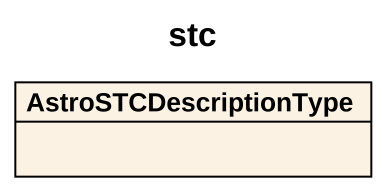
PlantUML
@startuml
title stc
hide circle
hide empty members
class AstroSTCDescriptionType
@enduml
